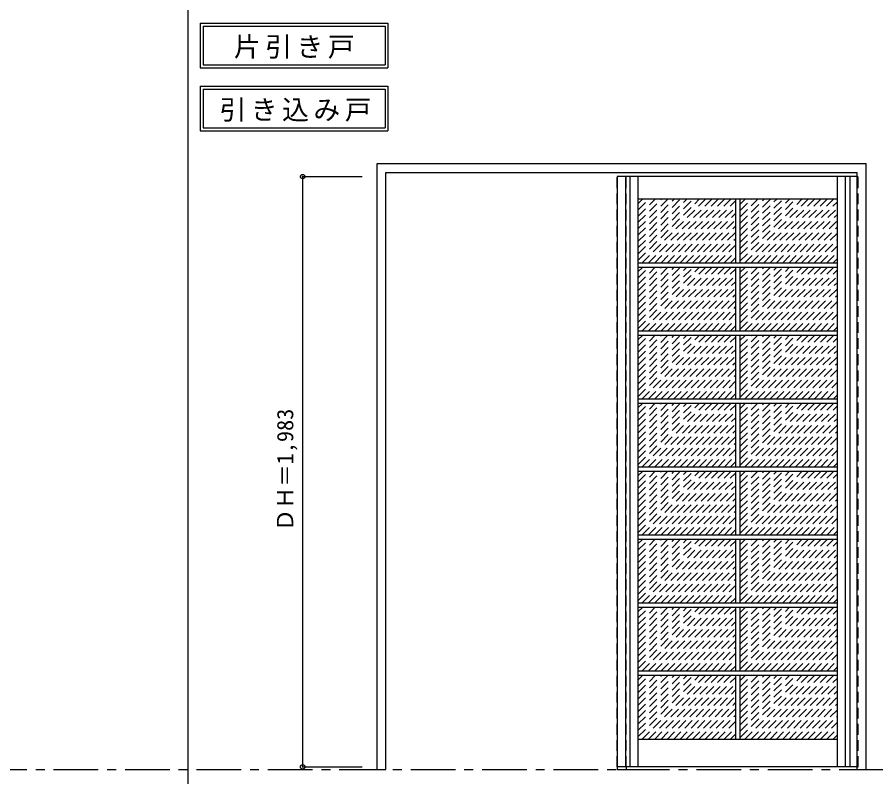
# Model space of a CAD drawing. Units: millimetres, scale not verified. Extents: x -6000 to 5700, y -4307 to 4260.
# Drawn here: x -2973 to -87, y -2588 to -36 of the extents above; entities that cross this region are included whole.
import ezdxf
from ezdxf.enums import TextEntityAlignment as Align

# ---------------------------------------------------------------- set-up
doc = ezdxf.new("R2010")
doc.units = ezdxf.units.MM
doc.header["$LTSCALE"] = 30
doc.header["$PDMODE"] = 32
doc.header["$PDSIZE"] = 15
doc.linetypes.add('CHAIN1', pattern=[8, 5, -1, 1, -1])
doc.linetypes.add('DASHED1', pattern=[1.8, 1.2, -0.6])
for name, color, linetype in [('0-1_通り芯', 7, 'CHAIN1'), ('0-2_扉', 4, 'DASHED1'), ('0-3_仕上げ', 3, 'Continuous'), ('0-4_枠', 3, 'Continuous'), ('0-A_文字', 7, 'Continuous'), ('0-B_寸法', 7, 'Continuous'), ('0-C_ハッチ', 4, 'DASHED1'), ('F-1_枠', 6, 'Continuous')]:
    doc.layers.add(name, color=color, linetype=linetype)
doc.styles.add('ＭＳ ゴシック', font='')
doc.styles.get('ＭＳ ゴシック').set_extended_font_data('MS Gothic')

msp = doc.modelspace()

# ---------------------------------------------------------------- linework, layer by layer
at = {"layer": '0-1_通り芯'}
msp.add_line((-5490, -2562.5), (3233.5, -2562.5), dxfattribs=at)
at = {"layer": '0-2_扉'}
for p, q in [((-956.25, -571), (-956.25, -575)), ((-149.25, -571), (-146.25, -571))]:
    msp.add_line(p, q, dxfattribs=at)
at = {"layer": '0-2_扉', "color": 3, "linetype": 'Continuous'}
for p, q in [((-956.25, -571), (-956.25, -2554)), ((-149.25, -571), (-956.25, -571)), ((-149.25, -2554), (-956.25, -2554))]:
    msp.add_line(p, q, dxfattribs=at)
at = {"layer": '0-2_扉'}
msp.add_lwpolyline([(-149.25, -2554), (-146.25, -2554), (-146.25, -571)], dxfattribs=at)
at = {"layer": '0-3_仕上げ'}
for p, q in [((-928.75, -571), (-928.75, -2554)), ((-913.75, -571), (-913.75, -2554)), ((-188.75, -2554), (-188.75, -571)), ((-173.75, -2554), (-173.75, -571)), ((-558.75, -647), (-558.75, -861.5)), ((-543.75, -647), (-543.75, -861.5)), ((-216.25, -861.5), (-886.25, -861.5)), ((-216.25, -876.5), (-886.25, -876.5)), ((-558.75, -876.5), (-558.75, -1090)), ((-543.75, -876.5), (-543.75, -1090)), ((-216.25, -1090), (-886.25, -1090)), ((-216.25, -1105), (-886.25, -1105)), ((-558.75, -1105), (-558.75, -1318.5)), ((-543.75, -1105), (-543.75, -1318.5)), ((-216.25, -1318.5), (-886.25, -1318.5)), ((-216.25, -1333.5), (-886.25, -1333.5)), ((-558.75, -1333.5), (-558.75, -1547)), ((-543.75, -1333.5), (-543.75, -1547)), ((-216.25, -1547), (-886.25, -1547)), ((-216.25, -1562), (-886.25, -1562)), ((-558.75, -1562), (-558.75, -1775.5)), ((-543.75, -1562), (-543.75, -1775.5)), ((-216.25, -1775.5), (-886.25, -1775.5)), ((-216.25, -1790.5), (-886.25, -1790.5)), ((-558.75, -1790.5), (-558.75, -2004)), ((-543.75, -1790.5), (-543.75, -2004)), ((-216.25, -2004), (-886.25, -2004)), ((-216.25, -2019), (-886.25, -2019)), ((-558.75, -2019), (-558.75, -2232.5)), ((-543.75, -2019), (-543.75, -2232.5)), ((-216.25, -2232.5), (-886.25, -2232.5)), ((-216.25, -2247.5), (-886.25, -2247.5)), ((-558.75, -2247.5), (-558.75, -2462)), ((-543.75, -2247.5), (-543.75, -2462))]:
    msp.add_line(p, q, dxfattribs=at)
at = {"layer": '0-3_仕上げ', "color": 7}
for p, q in [((-886.25, -571), (-886.25, -2554)), ((-216.25, -2554), (-216.25, -571)), ((-216.25, -647), (-886.25, -647)), ((-216.25, -2462), (-886.25, -2462))]:
    msp.add_line(p, q, dxfattribs=at)
at = {"layer": '0-4_枠'}
for p, q in [((-1763.25, -2562.5), (-1763.25, -527.5)), ((-1763.25, -527.5), (-119.25, -527.5)), ((-119.25, -2562.5), (-119.25, -527.5)), ((-1733.25, -557.5), (-149.25, -557.5)), ((-1733.25, -2562.5), (-1733.25, -557.5)), ((-149.25, -2562.5), (-149.25, -557.5)), ((-1763.25, -2562.5), (-1733.25, -2562.5)), ((-956.25, -2554), (-956.25, -2562.5)), ((-956.25, -2562.5), (-926.25, -2562.5)), ((-926.25, -2554), (-926.25, -2562.5)), ((-149.25, -2562.5), (-119.25, -2562.5))]:
    msp.add_line(p, q, dxfattribs=at)
at = {"layer": '0-4_枠', "color": 4, "linetype": 'DASHED1'}
for p, q in [((-956.25, -2554), (-956.25, -557.5)), ((-926.25, -2554), (-926.25, -557.5))]:
    msp.add_line(p, q, dxfattribs=at)
at = {"layer": '0-A_文字'}
for p, q in [((-2357.5, -55.5), (-2357.5, -205.5)), ((-2347.5, -65.5), (-2347.5, -195.5)), ((-2347.5, -65.5), (-1736.47, -65.5)), ((-1736.47, -65.5), (-1736.47, -195.5)), ((-2347.5, -195.5), (-1736.47, -195.5)), ((-2357.5, -205.5), (-1726.47, -205.5)), ((-2357.5, -266.97), (-2357.5, -416.97)), ((-2347.5, -276.97), (-2347.5, -406.97)), ((-2347.5, -276.97), (-1736.47, -276.97)), ((-1736.47, -276.97), (-1736.47, -406.97)), ((-2357.5, -416.97), (-1726.47, -416.97)), ((-2347.5, -406.97), (-1736.47, -406.97))]:
    msp.add_line(p, q, dxfattribs=at)
for points in [[(-2357.5, -55.5), (-1726.47, -55.5), (-1726.47, -205.5)], [(-2357.5, -266.97), (-1726.47, -266.97), (-1726.47, -416.97)]]:
    msp.add_lwpolyline(points, dxfattribs=at)
at = {"layer": '0-B_寸法', "color": 4}
for p, q in [((-2013.25, -571), (-2013.25, -2554)), ((-2013.25, -571), (-1813.25, -571)), ((-2013.25, -2554), (-1813.25, -2554))]:
    msp.add_line(p, q, dxfattribs=at)
at = {"layer": '0-B_寸法'}
for p in [(-2013.25, -571), (-2013.25, -2554)]:
    msp.add_point(p, dxfattribs=at)
at = {"layer": '0-C_ハッチ'}
for p, q in [((-886.25, -662.15), (-871.1, -647)), ((-886.25, -853.07), (-680.18, -647)), ((-886.25, -831.86), (-701.39, -647)), ((-886.25, -810.65), (-722.6, -647)), ((-886.25, -789.43), (-743.82, -647)), ((-886.25, -768.22), (-765.03, -647)), ((-886.25, -747.01), (-786.24, -647)), ((-886.25, -725.79), (-807.46, -647)), ((-886.25, -704.58), (-828.67, -647)), ((-886.25, -683.37), (-849.88, -647)), ((-873.46, -861.5), (-658.96, -647)), ((-852.25, -861.5), (-637.75, -647)), ((-831.04, -861.5), (-616.54, -647)), ((-809.82, -861.5), (-595.32, -647)), ((-788.61, -861.5), (-574.11, -647)), ((-767.4, -861.5), (-558.75, -652.85)), ((-543.75, -855.65), (-335.1, -647)), ((-543.75, -834.43), (-356.32, -647)), ((-543.75, -813.22), (-377.53, -647)), ((-543.75, -792.01), (-398.74, -647)), ((-543.75, -770.79), (-419.96, -647)), ((-543.75, -749.58), (-441.17, -647)), ((-543.75, -728.37), (-462.38, -647)), ((-543.75, -707.15), (-483.6, -647)), ((-543.75, -685.94), (-504.81, -647)), ((-543.75, -664.73), (-526.02, -647)), ((-528.39, -861.5), (-313.89, -647)), ((-507.18, -861.5), (-292.68, -647)), ((-485.96, -861.5), (-271.46, -647)), ((-464.75, -861.5), (-250.25, -647)), ((-443.54, -861.5), (-229.04, -647)), ((-422.32, -861.5), (-216.25, -655.43)), ((-746.18, -861.5), (-558.75, -674.07)), ((-401.11, -861.5), (-216.25, -676.64)), ((-724.97, -861.5), (-558.75, -695.28)), ((-703.76, -861.5), (-558.75, -716.49)), ((-379.9, -861.5), (-216.25, -697.85)), ((-358.68, -861.5), (-216.25, -719.07)), ((-682.54, -861.5), (-558.75, -737.71)), ((-337.47, -861.5), (-216.25, -740.28)), ((-661.33, -861.5), (-558.75, -758.92)), ((-316.26, -861.5), (-216.25, -761.49)), ((-640.12, -861.5), (-558.75, -780.13)), ((-618.9, -861.5), (-558.75, -801.35)), ((-295.04, -861.5), (-216.25, -782.71)), ((-273.83, -861.5), (-216.25, -803.92)), ((-597.69, -861.5), (-558.75, -822.56)), ((-252.62, -861.5), (-216.25, -825.13)), ((-576.48, -861.5), (-558.75, -843.77)), ((-231.4, -861.5), (-216.25, -846.35)), ((-886.25, -1082.07), (-680.68, -876.5)), ((-886.25, -1060.86), (-701.89, -876.5)), ((-886.25, -1039.65), (-723.1, -876.5)), ((-886.25, -1018.43), (-744.32, -876.5)), ((-886.25, -997.22), (-765.53, -876.5)), ((-886.25, -976.01), (-786.74, -876.5)), ((-886.25, -954.79), (-807.96, -876.5)), ((-886.25, -933.58), (-829.17, -876.5)), ((-886.25, -912.37), (-850.38, -876.5)), ((-886.25, -891.15), (-871.6, -876.5)), ((-872.96, -1090), (-659.46, -876.5)), ((-851.75, -1090), (-638.25, -876.5)), ((-830.54, -1090), (-617.04, -876.5)), ((-809.32, -1090), (-595.82, -876.5)), ((-788.11, -1090), (-574.61, -876.5)), ((-766.9, -1090), (-558.75, -881.85)), ((-543.75, -1084.65), (-335.6, -876.5)), ((-543.75, -1063.43), (-356.82, -876.5)), ((-543.75, -1042.22), (-378.03, -876.5)), ((-543.75, -1021.01), (-399.24, -876.5)), ((-543.75, -999.79), (-420.46, -876.5)), ((-543.75, -978.58), (-441.67, -876.5)), ((-543.75, -957.37), (-462.88, -876.5)), ((-543.75, -936.15), (-484.1, -876.5)), ((-543.75, -914.94), (-505.31, -876.5)), ((-543.75, -893.73), (-526.52, -876.5)), ((-527.89, -1090), (-314.39, -876.5)), ((-506.68, -1090), (-293.18, -876.5)), ((-485.46, -1090), (-271.96, -876.5)), ((-464.25, -1090), (-250.75, -876.5)), ((-443.04, -1090), (-229.54, -876.5)), ((-421.82, -1090), (-216.25, -884.43)), ((-745.68, -1090), (-558.75, -903.07)), ((-400.61, -1090), (-216.25, -905.64)), ((-724.47, -1090), (-558.75, -924.28)), ((-703.26, -1090), (-558.75, -945.49)), ((-379.4, -1090), (-216.25, -926.85)), ((-358.18, -1090), (-216.25, -948.07)), ((-682.04, -1090), (-558.75, -966.71)), ((-336.97, -1090), (-216.25, -969.28)), ((-660.83, -1090), (-558.75, -987.92)), ((-639.62, -1090), (-558.75, -1009.13)), ((-315.76, -1090), (-216.25, -990.49)), ((-618.4, -1090), (-558.75, -1030.35)), ((-294.54, -1090), (-216.25, -1011.71)), ((-273.33, -1090), (-216.25, -1032.92)), ((-597.19, -1090), (-558.75, -1051.56)), ((-252.12, -1090), (-216.25, -1054.13)), ((-575.98, -1090), (-558.75, -1072.77)), ((-230.9, -1090), (-216.25, -1075.35)), ((-886.25, -1310.57), (-680.68, -1105)), ((-886.25, -1289.36), (-701.89, -1105)), ((-886.25, -1268.15), (-723.1, -1105)), ((-886.25, -1246.93), (-744.32, -1105)), ((-886.25, -1225.72), (-765.53, -1105)), ((-886.25, -1204.51), (-786.74, -1105)), ((-886.25, -1183.29), (-807.96, -1105)), ((-886.25, -1162.08), (-829.17, -1105)), ((-886.25, -1140.87), (-850.38, -1105)), ((-886.25, -1119.65), (-871.6, -1105)), ((-872.96, -1318.5), (-659.46, -1105)), ((-851.75, -1318.5), (-638.25, -1105)), ((-830.54, -1318.5), (-617.04, -1105)), ((-809.32, -1318.5), (-595.82, -1105)), ((-788.11, -1318.5), (-574.61, -1105)), ((-766.9, -1318.5), (-558.75, -1110.35)), ((-543.75, -1313.15), (-335.6, -1105)), ((-543.75, -1291.93), (-356.82, -1105)), ((-543.75, -1270.72), (-378.03, -1105)), ((-543.75, -1249.51), (-399.24, -1105)), ((-543.75, -1228.29), (-420.46, -1105)), ((-543.75, -1207.08), (-441.67, -1105)), ((-543.75, -1185.87), (-462.88, -1105)), ((-543.75, -1164.65), (-484.1, -1105)), ((-543.75, -1143.44), (-505.31, -1105)), ((-543.75, -1122.23), (-526.52, -1105)), ((-527.89, -1318.5), (-314.39, -1105)), ((-506.68, -1318.5), (-293.18, -1105)), ((-485.46, -1318.5), (-271.96, -1105)), ((-464.25, -1318.5), (-250.75, -1105)), ((-443.04, -1318.5), (-229.54, -1105)), ((-421.82, -1318.5), (-216.25, -1112.93)), ((-745.68, -1318.5), (-558.75, -1131.57)), ((-724.47, -1318.5), (-558.75, -1152.78)), ((-400.61, -1318.5), (-216.25, -1134.14)), ((-703.26, -1318.5), (-558.75, -1173.99)), ((-379.4, -1318.5), (-216.25, -1155.35)), ((-358.18, -1318.5), (-216.25, -1176.57)), ((-682.04, -1318.5), (-558.75, -1195.21)), ((-336.97, -1318.5), (-216.25, -1197.78)), ((-660.83, -1318.5), (-558.75, -1216.42)), ((-639.62, -1318.5), (-558.75, -1237.63)), ((-315.76, -1318.5), (-216.25, -1218.99)), ((-294.54, -1318.5), (-216.25, -1240.21)), ((-618.4, -1318.5), (-558.75, -1258.85)), ((-273.33, -1318.5), (-216.25, -1261.42)), ((-597.19, -1318.5), (-558.75, -1280.06)), ((-252.12, -1318.5), (-216.25, -1282.63)), ((-575.98, -1318.5), (-558.75, -1301.27)), ((-230.9, -1318.5), (-216.25, -1303.85)), ((-886.25, -1539.07), (-680.68, -1333.5)), ((-886.25, -1517.86), (-701.89, -1333.5)), ((-886.25, -1496.65), (-723.1, -1333.5)), ((-886.25, -1475.43), (-744.32, -1333.5)), ((-886.25, -1454.22), (-765.53, -1333.5)), ((-886.25, -1433.01), (-786.74, -1333.5)), ((-886.25, -1411.79), (-807.96, -1333.5)), ((-886.25, -1390.58), (-829.17, -1333.5)), ((-886.25, -1369.37), (-850.38, -1333.5)), ((-886.25, -1348.15), (-871.6, -1333.5)), ((-872.96, -1547), (-659.46, -1333.5)), ((-851.75, -1547), (-638.25, -1333.5)), ((-830.54, -1547), (-617.04, -1333.5)), ((-809.32, -1547), (-595.82, -1333.5)), ((-788.11, -1547), (-574.61, -1333.5)), ((-766.9, -1547), (-558.75, -1338.85)), ((-543.75, -1541.65), (-335.6, -1333.5)), ((-543.75, -1520.43), (-356.82, -1333.5)), ((-543.75, -1499.22), (-378.03, -1333.5)), ((-543.75, -1478.01), (-399.24, -1333.5)), ((-543.75, -1456.79), (-420.46, -1333.5)), ((-543.75, -1435.58), (-441.67, -1333.5)), ((-543.75, -1414.37), (-462.88, -1333.5)), ((-543.75, -1393.15), (-484.1, -1333.5)), ((-543.75, -1371.94), (-505.31, -1333.5)), ((-543.75, -1350.73), (-526.52, -1333.5)), ((-527.89, -1547), (-314.39, -1333.5)), ((-506.68, -1547), (-293.18, -1333.5)), ((-485.46, -1547), (-271.96, -1333.5)), ((-464.25, -1547), (-250.75, -1333.5)), ((-443.04, -1547), (-229.54, -1333.5)), ((-421.82, -1547), (-216.25, -1341.43)), ((-745.68, -1547), (-558.75, -1360.07)), ((-724.47, -1547), (-558.75, -1381.28)), ((-400.61, -1547), (-216.25, -1362.64)), ((-379.4, -1547), (-216.25, -1383.85)), ((-703.26, -1547), (-558.75, -1402.49)), ((-358.18, -1547), (-216.25, -1405.07)), ((-682.04, -1547), (-558.75, -1423.71)), ((-336.97, -1547), (-216.25, -1426.28)), ((-660.83, -1547), (-558.75, -1444.92)), ((-639.62, -1547), (-558.75, -1466.13)), ((-315.76, -1547), (-216.25, -1447.49)), ((-294.54, -1547), (-216.25, -1468.71)), ((-618.4, -1547), (-558.75, -1487.35)), ((-273.33, -1547), (-216.25, -1489.92)), ((-597.19, -1547), (-558.75, -1508.56)), ((-252.12, -1547), (-216.25, -1511.13)), ((-575.98, -1547), (-558.75, -1529.77)), ((-230.9, -1547), (-216.25, -1532.35)), ((-886.25, -1767.57), (-680.68, -1562)), ((-886.25, -1746.36), (-701.89, -1562)), ((-886.25, -1725.15), (-723.1, -1562)), ((-886.25, -1703.93), (-744.32, -1562)), ((-886.25, -1682.72), (-765.53, -1562)), ((-886.25, -1661.51), (-786.74, -1562)), ((-886.25, -1640.29), (-807.96, -1562)), ((-886.25, -1619.08), (-829.17, -1562)), ((-886.25, -1597.87), (-850.38, -1562)), ((-886.25, -1576.65), (-871.6, -1562)), ((-872.96, -1775.5), (-659.46, -1562)), ((-851.75, -1775.5), (-638.25, -1562)), ((-830.54, -1775.5), (-617.04, -1562)), ((-809.32, -1775.5), (-595.82, -1562)), ((-788.11, -1775.5), (-574.61, -1562)), ((-766.9, -1775.5), (-558.75, -1567.35)), ((-543.75, -1770.15), (-335.6, -1562)), ((-543.75, -1748.93), (-356.82, -1562)), ((-543.75, -1727.72), (-378.03, -1562)), ((-543.75, -1706.51), (-399.24, -1562)), ((-543.75, -1685.29), (-420.46, -1562)), ((-543.75, -1664.08), (-441.67, -1562)), ((-543.75, -1642.87), (-462.88, -1562)), ((-543.75, -1621.65), (-484.1, -1562)), ((-543.75, -1600.44), (-505.31, -1562)), ((-543.75, -1579.23), (-526.52, -1562)), ((-527.89, -1775.5), (-314.39, -1562)), ((-506.68, -1775.5), (-293.18, -1562)), ((-485.46, -1775.5), (-271.96, -1562)), ((-464.25, -1775.5), (-250.75, -1562)), ((-443.04, -1775.5), (-229.54, -1562)), ((-421.82, -1775.5), (-216.25, -1569.93)), ((-745.68, -1775.5), (-558.75, -1588.57)), ((-724.47, -1775.5), (-558.75, -1609.78)), ((-400.61, -1775.5), (-216.25, -1591.14)), ((-379.4, -1775.5), (-216.25, -1612.35)), ((-703.26, -1775.5), (-558.75, -1630.99)), ((-358.18, -1775.5), (-216.25, -1633.57)), ((-682.04, -1775.5), (-558.75, -1652.21)), ((-660.83, -1775.5), (-558.75, -1673.42)), ((-336.97, -1775.5), (-216.25, -1654.78)), ((-639.62, -1775.5), (-558.75, -1694.63)), ((-315.76, -1775.5), (-216.25, -1675.99)), ((-294.54, -1775.5), (-216.25, -1697.21)), ((-618.4, -1775.5), (-558.75, -1715.85)), ((-273.33, -1775.5), (-216.25, -1718.42)), ((-597.19, -1775.5), (-558.75, -1737.06)), ((-575.98, -1775.5), (-558.75, -1758.27)), ((-252.12, -1775.5), (-216.25, -1739.63)), ((-230.9, -1775.5), (-216.25, -1760.85)), ((-886.25, -1996.07), (-680.68, -1790.5)), ((-886.25, -1974.86), (-701.89, -1790.5)), ((-886.25, -1953.65), (-723.1, -1790.5)), ((-886.25, -1932.43), (-744.32, -1790.5)), ((-886.25, -1911.22), (-765.53, -1790.5)), ((-886.25, -1890.01), (-786.74, -1790.5)), ((-886.25, -1868.79), (-807.96, -1790.5)), ((-886.25, -1847.58), (-829.17, -1790.5)), ((-886.25, -1826.37), (-850.38, -1790.5)), ((-886.25, -1805.15), (-871.6, -1790.5)), ((-872.96, -2004), (-659.46, -1790.5)), ((-851.75, -2004), (-638.25, -1790.5)), ((-830.54, -2004), (-617.04, -1790.5)), ((-809.32, -2004), (-595.82, -1790.5)), ((-788.11, -2004), (-574.61, -1790.5)), ((-766.9, -2004), (-558.75, -1795.85)), ((-745.68, -2004), (-558.75, -1817.07)), ((-543.75, -1998.65), (-335.6, -1790.5)), ((-543.75, -1977.43), (-356.82, -1790.5)), ((-543.75, -1956.22), (-378.03, -1790.5)), ((-543.75, -1935.01), (-399.24, -1790.5)), ((-543.75, -1913.79), (-420.46, -1790.5)), ((-543.75, -1892.58), (-441.67, -1790.5)), ((-543.75, -1871.37), (-462.88, -1790.5)), ((-543.75, -1850.15), (-484.1, -1790.5)), ((-543.75, -1828.94), (-505.31, -1790.5)), ((-543.75, -1807.73), (-526.52, -1790.5)), ((-527.89, -2004), (-314.39, -1790.5)), ((-506.68, -2004), (-293.18, -1790.5)), ((-485.46, -2004), (-271.96, -1790.5)), ((-464.25, -2004), (-250.75, -1790.5)), ((-443.04, -2004), (-229.54, -1790.5)), ((-421.82, -2004), (-216.25, -1798.43)), ((-724.47, -2004), (-558.75, -1838.28)), ((-400.61, -2004), (-216.25, -1819.64)), ((-379.4, -2004), (-216.25, -1840.85)), ((-703.26, -2004), (-558.75, -1859.49)), ((-358.18, -2004), (-216.25, -1862.07)), ((-682.04, -2004), (-558.75, -1880.71)), ((-660.83, -2004), (-558.75, -1901.92)), ((-336.97, -2004), (-216.25, -1883.28)), ((-315.76, -2004), (-216.25, -1904.49)), ((-639.62, -2004), (-558.75, -1923.13)), ((-294.54, -2004), (-216.25, -1925.71)), ((-618.4, -2004), (-558.75, -1944.35)), ((-273.33, -2004), (-216.25, -1946.92)), ((-597.19, -2004), (-558.75, -1965.56)), ((-575.98, -2004), (-558.75, -1986.77)), ((-252.12, -2004), (-216.25, -1968.13)), ((-230.9, -2004), (-216.25, -1989.35)), ((-886.25, -2224.57), (-680.68, -2019)), ((-886.25, -2203.36), (-701.89, -2019)), ((-886.25, -2182.15), (-723.1, -2019)), ((-886.25, -2160.93), (-744.32, -2019)), ((-886.25, -2139.72), (-765.53, -2019)), ((-886.25, -2118.51), (-786.74, -2019)), ((-886.25, -2097.29), (-807.96, -2019)), ((-886.25, -2076.08), (-829.17, -2019)), ((-886.25, -2054.87), (-850.38, -2019)), ((-886.25, -2033.65), (-871.6, -2019)), ((-872.96, -2232.5), (-659.46, -2019)), ((-851.75, -2232.5), (-638.25, -2019)), ((-830.54, -2232.5), (-617.04, -2019)), ((-809.32, -2232.5), (-595.82, -2019)), ((-788.11, -2232.5), (-574.61, -2019)), ((-543.75, -2227.15), (-335.6, -2019)), ((-543.75, -2205.93), (-356.82, -2019)), ((-543.75, -2184.72), (-378.03, -2019)), ((-543.75, -2163.51), (-399.24, -2019)), ((-543.75, -2142.29), (-420.46, -2019)), ((-543.75, -2121.08), (-441.67, -2019)), ((-543.75, -2099.87), (-462.88, -2019)), ((-543.75, -2078.65), (-484.1, -2019)), ((-543.75, -2057.44), (-505.31, -2019)), ((-543.75, -2036.23), (-526.52, -2019)), ((-527.89, -2232.5), (-314.39, -2019)), ((-506.68, -2232.5), (-293.18, -2019)), ((-485.46, -2232.5), (-271.96, -2019)), ((-464.25, -2232.5), (-250.75, -2019)), ((-443.04, -2232.5), (-229.54, -2019)), ((-766.9, -2232.5), (-558.75, -2024.35)), ((-745.68, -2232.5), (-558.75, -2045.57)), ((-421.82, -2232.5), (-216.25, -2026.93)), ((-400.61, -2232.5), (-216.25, -2048.14)), ((-724.47, -2232.5), (-558.75, -2066.78)), ((-379.4, -2232.5), (-216.25, -2069.35)), ((-703.26, -2232.5), (-558.75, -2087.99)), ((-358.18, -2232.5), (-216.25, -2090.57)), ((-682.04, -2232.5), (-558.75, -2109.21)), ((-660.83, -2232.5), (-558.75, -2130.42)), ((-336.97, -2232.5), (-216.25, -2111.78)), ((-315.76, -2232.5), (-216.25, -2132.99)), ((-639.62, -2232.5), (-558.75, -2151.63)), ((-294.54, -2232.5), (-216.25, -2154.21)), ((-618.4, -2232.5), (-558.75, -2172.85)), ((-273.33, -2232.5), (-216.25, -2175.42)), ((-597.19, -2232.5), (-558.75, -2194.06)), ((-575.98, -2232.5), (-558.75, -2215.27)), ((-252.12, -2232.5), (-216.25, -2196.63)), ((-230.9, -2232.5), (-216.25, -2217.85)), ((-886.25, -2453.57), (-680.18, -2247.5)), ((-886.25, -2432.36), (-701.39, -2247.5)), ((-886.25, -2411.15), (-722.6, -2247.5)), ((-886.25, -2389.93), (-743.82, -2247.5)), ((-886.25, -2368.72), (-765.03, -2247.5)), ((-886.25, -2347.51), (-786.24, -2247.5)), ((-886.25, -2326.29), (-807.46, -2247.5)), ((-886.25, -2305.08), (-828.67, -2247.5)), ((-886.25, -2283.87), (-849.88, -2247.5)), ((-886.25, -2262.65), (-871.1, -2247.5)), ((-873.46, -2462), (-658.96, -2247.5)), ((-852.25, -2462), (-637.75, -2247.5)), ((-831.04, -2462), (-616.54, -2247.5)), ((-809.82, -2462), (-595.32, -2247.5)), ((-788.61, -2462), (-574.11, -2247.5)), ((-543.75, -2456.15), (-335.1, -2247.5)), ((-543.75, -2434.93), (-356.32, -2247.5)), ((-543.75, -2413.72), (-377.53, -2247.5)), ((-543.75, -2392.51), (-398.74, -2247.5)), ((-543.75, -2371.29), (-419.96, -2247.5)), ((-543.75, -2350.08), (-441.17, -2247.5)), ((-543.75, -2328.87), (-462.38, -2247.5)), ((-543.75, -2307.65), (-483.6, -2247.5)), ((-543.75, -2286.44), (-504.81, -2247.5)), ((-543.75, -2265.23), (-526.02, -2247.5)), ((-528.39, -2462), (-313.89, -2247.5)), ((-507.18, -2462), (-292.68, -2247.5)), ((-485.96, -2462), (-271.46, -2247.5)), ((-464.75, -2462), (-250.25, -2247.5)), ((-443.54, -2462), (-229.04, -2247.5)), ((-767.4, -2462), (-558.75, -2253.35)), ((-746.18, -2462), (-558.75, -2274.57)), ((-422.32, -2462), (-216.25, -2255.93)), ((-401.11, -2462), (-216.25, -2277.14)), ((-724.97, -2462), (-558.75, -2295.78)), ((-379.9, -2462), (-216.25, -2298.35)), ((-703.76, -2462), (-558.75, -2316.99)), ((-358.68, -2462), (-216.25, -2319.57)), ((-682.54, -2462), (-558.75, -2338.21)), ((-661.33, -2462), (-558.75, -2359.42)), ((-337.47, -2462), (-216.25, -2340.78)), ((-316.26, -2462), (-216.25, -2361.99)), ((-640.12, -2462), (-558.75, -2380.63)), ((-295.04, -2462), (-216.25, -2383.21)), ((-618.9, -2462), (-558.75, -2401.85)), ((-597.69, -2462), (-558.75, -2423.06)), ((-273.83, -2462), (-216.25, -2404.42)), ((-576.48, -2462), (-558.75, -2444.27)), ((-252.62, -2462), (-216.25, -2425.63)), ((-231.4, -2462), (-216.25, -2446.85))]:
    msp.add_line(p, q, dxfattribs=at)
at = {"layer": 'F-1_枠'}
msp.add_line((-2397.5, -3790), (-2397.5, 4175), dxfattribs=at)

# ---------------------------------------------------------------- texts
at = {"layer": '0-A_文字', "char_height": 65.98, "attachment_point": 7, "style": 'ＭＳ ゴシック'}
for s, insert in [('\\T1.17;片引き戸', (-2244.48, -175.5)), ('\\T1.17;引き込み戸', (-2292.84, -386.97))]:
    msp.add_mtext(s, dxfattribs=dict(at, insert=insert))
at = {"layer": '0-B_寸法', "style": 'ＭＳ ゴシック'}
msp.add_text('ＤＨ＝1,983', height=54.99, rotation=90, dxfattribs=at).set_placement((-2028.25, -1762.75), align=Align.BOTTOM_LEFT)

doc.saveas('drawing.dxf')
